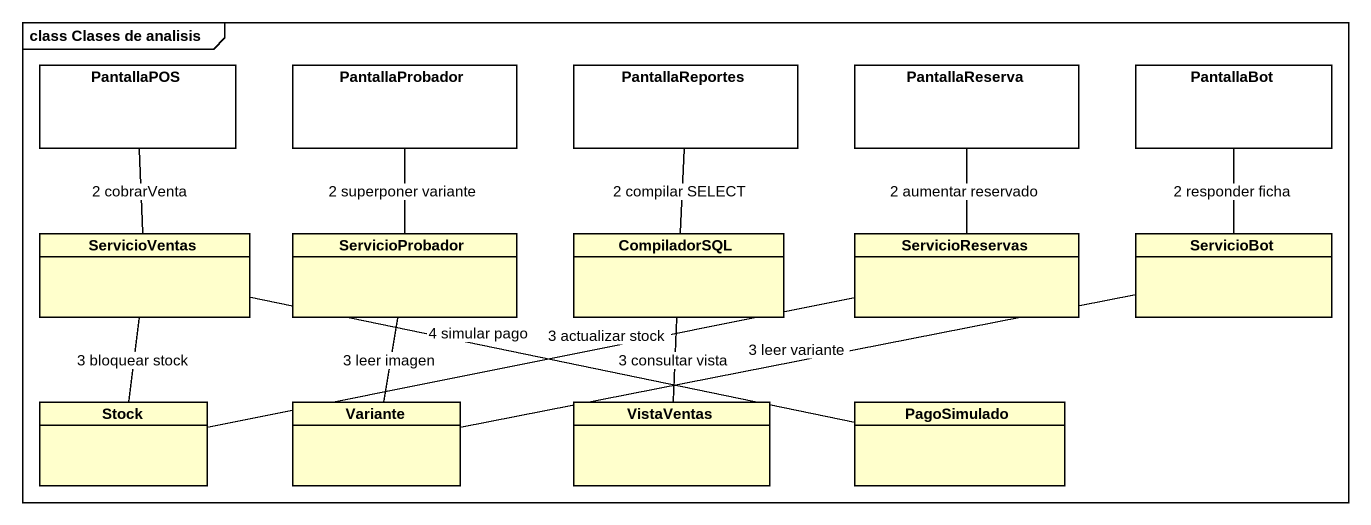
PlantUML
@startuml
mainframe class Clases de analisis
allowmixing
hide circle
hide empty members
rectangle PantallaPOS
rectangle PantallaProbador
rectangle PantallaReportes
rectangle PantallaReserva
rectangle PantallaBot
class ServicioVentas
class ServicioProbador
class CompiladorSQL
class ServicioReservas
class ServicioBot
class Stock
class Variante
class VistaVentas
class PagoSimulado
PantallaPOS -- ServicioVentas : 2 cobrarVenta
PantallaProbador -- ServicioProbador : 2 superponer variante
PantallaReportes -- CompiladorSQL : 2 compilar SELECT
PantallaReserva -- ServicioReservas : 2 aumentar reservado
PantallaBot -- ServicioBot : 2 responder ficha
ServicioVentas -- Stock : 3 bloquear stock
ServicioVentas -right- PagoSimulado : 4 simular pago
ServicioProbador -- Variante : 3 leer imagen
CompiladorSQL -- VistaVentas : 3 consultar vista
ServicioReservas -left- Stock : 3 actualizar stock
ServicioBot -left- Variante : 3 leer variante
@enduml
